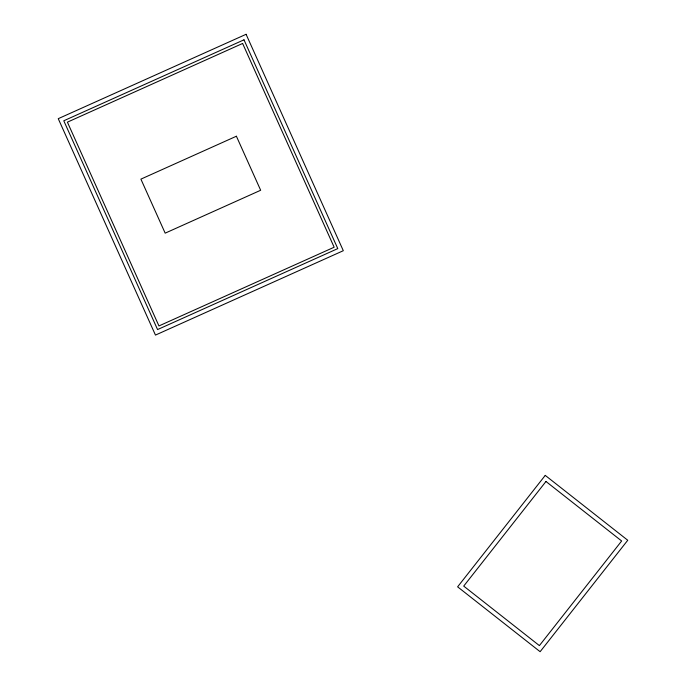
<?xml version="1.0" encoding="UTF-8"?>
<svg xmlns="http://www.w3.org/2000/svg" width="686" height="686" viewBox="0 0 686 686"><rect width="100%" height="100%" fill="white"/><g stroke="black" fill="none" stroke-linecap="round" stroke-linejoin="round"><path stroke-width="1.03" d="M545.241 475.389L457.622 586.83L540.122 651.7L627.75 540.259L545.241 475.389M545.97 481.478L463.71 586.101L539.393 645.612L621.653 540.988L545.97 481.478M246.094 34.3L58.25 118.678L155.465 335.085L343.309 250.707L246.094 34.3M243.993 39.822L63.781 120.779L157.566 329.563L337.786 248.606L243.993 39.822M242.612 43.458L67.408 122.159L158.946 325.936L334.151 247.226L242.612 43.458M236.396 136.231L140.896 179.132L165.172 233.154L260.663 190.262L236.396 136.231"/></g></svg>
